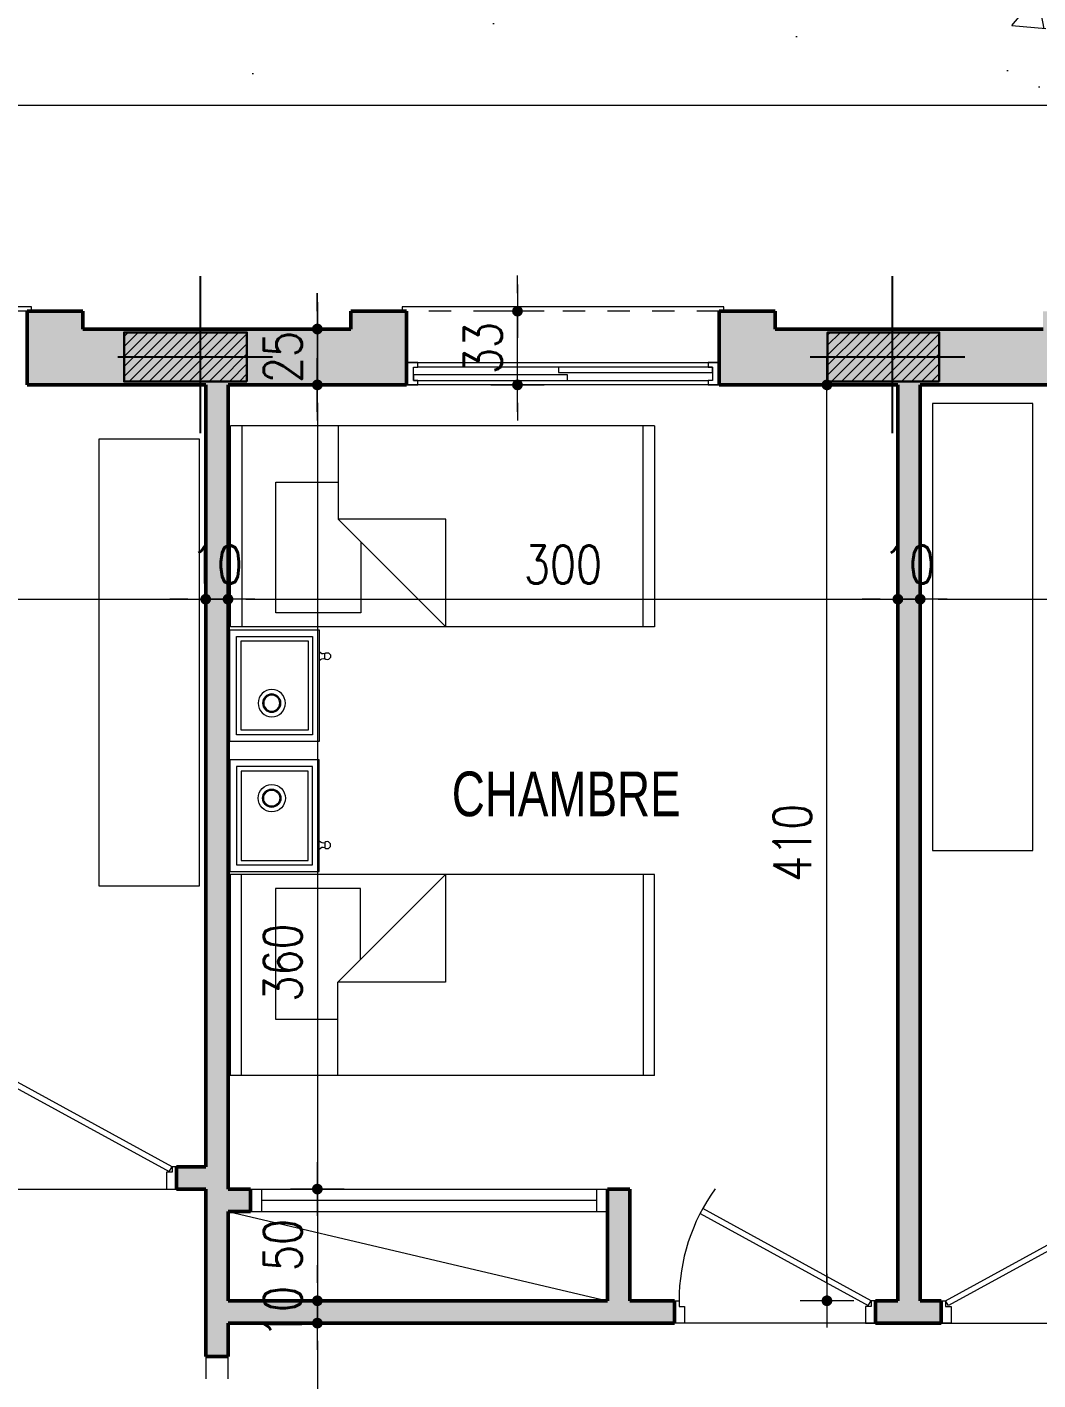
# Model space of a CAD drawing. Header units: millimetres. Extents: x 906 to 2589, y -1235 to -637.
# Drawn here: x 2468.75 to 2473.28, y -1215.42 to -1209.36 of the extents above; entities that cross this region are included whole.
import ezdxf

# ---------------------------------------------------------------- set-up
doc = ezdxf.new("R2010")
doc.units = ezdxf.units.MM
doc.linetypes.add('AXES', pattern=[2, 1.25, -0.25, 0.25, -0.25])
doc.linetypes.add('HIDDEN', pattern=[0.375, 0.25, -0.125])
doc.layers.get('DEFPOINTS').update_dxf_attribs({"color": 255, "lineweight": 13})
for name, color, linetype, lineweight in [('A-signe', 7, 'Continuous', 9), ('APPUITS', 7, 'Continuous', 18), ('DIM.', 4, 'Continuous', 25), ('interrompu', 7, 'HIDDEN', 15), ('MENUISERIE', 7, 'Continuous', 13), ('MEUBLE', 35, 'Continuous', 15), ('MUR 0.5', 7, 'Continuous', 50), ('POTEAUX ARCH', 7, 'Continuous', 30), ('POTEAUX HACHURE', 7, 'Continuous', 15), ('REVERS D EAU', 7, 'Continuous', 13), ('TEXTE', 7, 'Continuous', 20), ('vegetation', 95, 'Continuous', 15)]:
    doc.layers.add(name, color=color, linetype=linetype, lineweight=lineweight)
doc.layers.add('AXE', color=7, linetype='AXES')
doc.layers.add('teinte 5', color=200, linetype='Continuous')
doc.styles.add('atef', font='romans.shx', dxfattribs={"width": 0.8})
doc.styles.add('STYLE4', font='swisscl.ttf')
doc.dimstyles.new('COTEXT', dxfattribs={"dimscale": 0, "dimtxt": 0.17, "dimasz": 0.08, "dimexe": 0.015, "dimexo": 0.015, "dimgap": 0.07, "dimtad": 1, "dimdec": 0, "dimlfac": 100, "dimzin": 0, "dimdsep": 46, "dimtxsty": 'atef', "dimblk": 'SIG2', "dimcen": 0.15, "dimse1": 1, "dimse2": 1, "dimclrd": 256, "dimclre": 6, "dimclrt": 2, "dimadec": 0, "dimazin": 0, "dimtfac": 0.5, "dimtdec": 0, "dimtix": 1, "dimtmove": 2, "dimatfit": 1, "dimldrblk": 'SIG2', "dimfxl": 0.18, "dimtolj": 1, "dimtzin": 0, "dimlwd": 18, "dimarcsym": 0})

# ---------------------------------------------------------------- blocks, each defined once
blk = doc.blocks.new('PORTE 0.90')
at = {"layer": 'MENUISERIE'}
for points in [[(-0.7859, 0.3911), (-0.0325, -0.0217), (-0.02, 0), (-0.7742, 0.4132)], [(-0.9, 0), (-0.88, 0), (-0.88, -0.025), (-0.855, -0.025), (-0.855, -0.1), (-0.9, -0.1)], [(0, 0), (-0.02, 0), (-0.02, -0.025), (-0.045, -0.025), (-0.045, -0.1), (0, -0.1)]]:
    blk.add_lwpolyline(points, dxfattribs=at)
blk.add_arc((-0.02, 0), 0.86, 144.36454, 180, dxfattribs=at)
blk = doc.blocks.new('SIG2')
at = {"layer": 'A-signe'}
for p, q in [((0, 1.5), (0, 0.5)), ((-1.5, 0), (-0.5, 0)), ((-0.5, 0), (0.5, 0)), ((0, 0.5), (0, -0.5)), ((0.5, 0), (1.5, 0)), ((0, -0.5), (0, -1.5))]:
    blk.add_line(p, q, dxfattribs=at)
at = {"layer": 'A-signe', "const_width": 0.3}
blk.add_lwpolyline([(-0.15, 0, 1), (0.15, 0, 1)], format="xyb", close=True, dxfattribs=at)
blk = doc.blocks.new('*D89')
at = {"layer": 'DEFPOINTS', "color": 0, "transparency": 16777216}
for p in [(2470.2155, -1215.164), (2470.0505, -1216.364), (2470.3956, -1216.364)]:
    blk.add_point(p, dxfattribs=at)
at = {"layer": 'DIM.', "lineweight": 18, "transparency": 16777216}
blk.add_line((2470.0505, -1215.244), (2470.0505, -1216.284), dxfattribs=at)
at = {"layer": 'DIM.', "lineweight": 18, "transparency": 16777216, "xscale": 0.08, "yscale": 0.08, "zscale": 0.08}
for p, rotation in [((2470.0505, -1215.164), 90), ((2470.0505, -1216.364), 270)]:
    blk.add_blockref('SIG2', p, dxfattribs=dict(at, rotation=rotation))
at = {"layer": 'DIM.', "color": 2, "transparency": 16777216, "insert": (2469.8955, -1215.764), "char_height": 0.17, "attachment_point": 5, "rotation": 90, "style": 'atef'}
blk.add_mtext('\\A1;120', dxfattribs=at)
blk = doc.blocks.new('*D278')
at = {"layer": 'DEFPOINTS', "color": 0, "transparency": 16777216}
for p in [(2469.5504, -1210.964), (2466.5504, -1211.4698), (2469.5504, -1211.9234)]:
    blk.add_point(p, dxfattribs=at)
at = {"layer": 'DIM.', "lineweight": 18, "transparency": 16777216}
blk.add_line((2466.6304, -1211.9234), (2469.4704, -1211.9234), dxfattribs=at)
at = {"layer": 'DIM.', "lineweight": 18, "transparency": 16777216, "xscale": 0.08, "yscale": 0.08, "zscale": 0.08, "rotation": 180}
blk.add_blockref('SIG2', (2466.5504, -1211.9234), dxfattribs=at)
at = {"layer": 'DIM.', "lineweight": 18, "transparency": 16777216, "xscale": 0.08, "yscale": 0.08, "zscale": 0.08}
blk.add_blockref('SIG2', (2469.5504, -1211.9234), dxfattribs=at)
at = {"layer": 'DIM.', "color": 2, "transparency": 16777216, "insert": (2468.0504, -1211.7684), "char_height": 0.17, "attachment_point": 5, "style": 'atef'}
blk.add_mtext('\\A1;300', dxfattribs=at)
blk = doc.blocks.new('*D279')
at = {"layer": 'DEFPOINTS', "color": 0, "transparency": 16777216}
for p in [(2469.5504, -1210.964), (2469.6504, -1210.964), (2469.6504, -1211.9234)]:
    blk.add_point(p, dxfattribs=at)
at = {"layer": 'DIM.', "lineweight": 18, "transparency": 16777216}
for p, q in [((2469.4704, -1211.9234), (2469.3904, -1211.9234)), ((2469.5504, -1211.9234), (2469.6504, -1211.9234)), ((2469.7304, -1211.9234), (2469.8104, -1211.9234))]:
    blk.add_line(p, q, dxfattribs=at)
at = {"layer": 'DIM.', "lineweight": 18, "transparency": 16777216, "xscale": 0.08, "yscale": 0.08, "zscale": 0.08}
blk.add_blockref('SIG2', (2469.5504, -1211.9234), dxfattribs=at)
at = {"layer": 'DIM.', "lineweight": 18, "transparency": 16777216, "xscale": 0.08, "yscale": 0.08, "zscale": 0.08, "rotation": 180}
blk.add_blockref('SIG2', (2469.6504, -1211.9234), dxfattribs=at)
at = {"layer": 'DIM.', "color": 2, "transparency": 16777216, "insert": (2469.6004, -1211.7684), "char_height": 0.17, "attachment_point": 5, "style": 'atef'}
blk.add_mtext('\\A1;10', dxfattribs=at)
blk = doc.blocks.new('*D280')
at = {"layer": 'DEFPOINTS', "color": 0, "transparency": 16777216}
for p in [(2469.6504, -1210.964), (2472.6504, -1210.964), (2472.6504, -1211.9234)]:
    blk.add_point(p, dxfattribs=at)
at = {"layer": 'DIM.', "lineweight": 18, "transparency": 16777216}
blk.add_line((2469.7304, -1211.9234), (2472.5704, -1211.9234), dxfattribs=at)
at = {"layer": 'DIM.', "lineweight": 18, "transparency": 16777216, "xscale": 0.08, "yscale": 0.08, "zscale": 0.08, "rotation": 180}
blk.add_blockref('SIG2', (2469.6504, -1211.9234), dxfattribs=at)
at = {"layer": 'DIM.', "lineweight": 18, "transparency": 16777216, "xscale": 0.08, "yscale": 0.08, "zscale": 0.08}
blk.add_blockref('SIG2', (2472.6504, -1211.9234), dxfattribs=at)
at = {"layer": 'DIM.', "color": 2, "transparency": 16777216, "insert": (2471.1504, -1211.7684), "char_height": 0.17, "attachment_point": 5, "style": 'atef'}
blk.add_mtext('\\A1;300', dxfattribs=at)
blk = doc.blocks.new('*D281')
at = {"layer": 'DEFPOINTS', "color": 0, "transparency": 16777216}
for p in [(2472.6504, -1210.964), (2472.7504, -1210.964), (2472.7504, -1211.9234)]:
    blk.add_point(p, dxfattribs=at)
at = {"layer": 'DIM.', "lineweight": 18, "transparency": 16777216}
for p, q in [((2472.5704, -1211.9234), (2472.4904, -1211.9234)), ((2472.6504, -1211.9234), (2472.7504, -1211.9234)), ((2472.8304, -1211.9234), (2472.9104, -1211.9234))]:
    blk.add_line(p, q, dxfattribs=at)
at = {"layer": 'DIM.', "lineweight": 18, "transparency": 16777216, "xscale": 0.08, "yscale": 0.08, "zscale": 0.08}
blk.add_blockref('SIG2', (2472.6504, -1211.9234), dxfattribs=at)
at = {"layer": 'DIM.', "lineweight": 18, "transparency": 16777216, "xscale": 0.08, "yscale": 0.08, "zscale": 0.08, "rotation": 180}
blk.add_blockref('SIG2', (2472.7504, -1211.9234), dxfattribs=at)
at = {"layer": 'DIM.', "color": 2, "transparency": 16777216, "insert": (2472.7004, -1211.7684), "char_height": 0.17, "attachment_point": 5, "style": 'atef'}
blk.add_mtext('\\A1;10', dxfattribs=at)
blk = doc.blocks.new('*D282')
at = {"layer": 'DEFPOINTS', "color": 0, "transparency": 16777216}
for p in [(2472.7504, -1210.964), (2475.7504, -1210.964), (2475.7504, -1211.9234)]:
    blk.add_point(p, dxfattribs=at)
at = {"layer": 'DIM.', "lineweight": 18, "transparency": 16777216}
blk.add_line((2472.8304, -1211.9234), (2475.6704, -1211.9234), dxfattribs=at)
at = {"layer": 'DIM.', "lineweight": 18, "transparency": 16777216, "xscale": 0.08, "yscale": 0.08, "zscale": 0.08, "rotation": 180}
blk.add_blockref('SIG2', (2472.7504, -1211.9234), dxfattribs=at)
at = {"layer": 'DIM.', "lineweight": 18, "transparency": 16777216, "xscale": 0.08, "yscale": 0.08, "zscale": 0.08}
blk.add_blockref('SIG2', (2475.7504, -1211.9234), dxfattribs=at)
at = {"layer": 'DIM.', "color": 2, "transparency": 16777216, "insert": (2474.2504, -1211.7684), "char_height": 0.17, "attachment_point": 5, "style": 'atef'}
blk.add_mtext('\\A1;300', dxfattribs=at)
blk = doc.blocks.new('*D289')
at = {"layer": 'DEFPOINTS', "color": 0, "transparency": 16777216}
for p in [(2470.0028, -1210.714), (2470.0504, -1210.964), (2470.0504, -1210.964)]:
    blk.add_point(p, dxfattribs=at)
at = {"layer": 'DIM.', "lineweight": 18, "transparency": 16777216}
for p, q in [((2470.0504, -1210.634), (2470.0504, -1210.554)), ((2470.0504, -1210.714), (2470.0504, -1210.964)), ((2470.0504, -1211.044), (2470.0504, -1211.124))]:
    blk.add_line(p, q, dxfattribs=at)
at = {"layer": 'DIM.', "lineweight": 18, "transparency": 16777216, "xscale": 0.08, "yscale": 0.08, "zscale": 0.08}
for p, rotation in [((2470.0504, -1210.714), 270), ((2470.0504, -1210.964), 90)]:
    blk.add_blockref('SIG2', p, dxfattribs=dict(at, rotation=rotation))
at = {"layer": 'DIM.', "color": 2, "transparency": 16777216, "insert": (2469.8954, -1210.839), "char_height": 0.17, "attachment_point": 5, "rotation": 90, "style": 'atef'}
blk.add_mtext('\\A1;25', dxfattribs=at)
blk = doc.blocks.new('*D101')
at = {"layer": 'DEFPOINTS', "color": 0, "transparency": 16777216}
for p in [(2470.0505, -1210.964), (2470.0505, -1214.564), (2470.3512, -1214.564)]:
    blk.add_point(p, dxfattribs=at)
at = {"layer": 'DIM.', "lineweight": 18, "transparency": 16777216}
blk.add_line((2470.0505, -1211.044), (2470.0505, -1214.484), dxfattribs=at)
at = {"layer": 'DIM.', "lineweight": 18, "transparency": 16777216, "xscale": 0.08, "yscale": 0.08, "zscale": 0.08}
for p, rotation in [((2470.0505, -1210.964), 90), ((2470.0505, -1214.564), 270)]:
    blk.add_blockref('SIG2', p, dxfattribs=dict(at, rotation=rotation))
at = {"layer": 'DIM.', "color": 2, "transparency": 16777216, "insert": (2469.8955, -1213.5499), "char_height": 0.17, "attachment_point": 5, "rotation": 90, "style": 'atef'}
blk.add_mtext('\\A1;360', dxfattribs=at)
blk = doc.blocks.new('*D102')
at = {"layer": 'DEFPOINTS', "color": 0, "transparency": 16777216}
for p in [(2470.3331, -1214.564), (2470.0505, -1215.064), (2470.2428, -1215.064)]:
    blk.add_point(p, dxfattribs=at)
at = {"layer": 'DIM.', "lineweight": 18, "transparency": 16777216}
blk.add_line((2470.0505, -1214.644), (2470.0505, -1214.984), dxfattribs=at)
at = {"layer": 'DIM.', "lineweight": 18, "transparency": 16777216, "xscale": 0.08, "yscale": 0.08, "zscale": 0.08}
for p, rotation in [((2470.0505, -1214.564), 90), ((2470.0505, -1215.064), 270)]:
    blk.add_blockref('SIG2', p, dxfattribs=dict(at, rotation=rotation))
at = {"layer": 'DIM.', "color": 2, "transparency": 16777216, "insert": (2469.8955, -1214.814), "char_height": 0.17, "attachment_point": 5, "rotation": 90, "style": 'atef'}
blk.add_mtext('\\A1;50', dxfattribs=at)
blk = doc.blocks.new('*D103')
at = {"layer": 'DEFPOINTS', "color": 0, "transparency": 16777216}
for p in [(2470.2155, -1215.064), (2470.0505, -1215.164), (2470.2204, -1215.164)]:
    blk.add_point(p, dxfattribs=at)
at = {"layer": 'DIM.', "lineweight": 18, "transparency": 16777216}
for p, q in [((2470.0505, -1214.984), (2470.0505, -1214.904)), ((2470.0505, -1215.064), (2470.0505, -1215.164)), ((2470.0505, -1215.244), (2470.0505, -1215.324))]:
    blk.add_line(p, q, dxfattribs=at)
at = {"layer": 'DIM.', "lineweight": 18, "transparency": 16777216, "xscale": 0.08, "yscale": 0.08, "zscale": 0.08}
for p, rotation in [((2470.0505, -1215.064), 270), ((2470.0505, -1215.164), 90)]:
    blk.add_blockref('SIG2', p, dxfattribs=dict(at, rotation=rotation))
at = {"layer": 'DIM.', "color": 2, "transparency": 16777216, "insert": (2469.8955, -1215.114), "char_height": 0.17, "attachment_point": 5, "rotation": 90, "style": 'atef'}
blk.add_mtext('\\A1;10', dxfattribs=at)
blk = doc.blocks.new('*D118')
at = {"layer": 'DEFPOINTS', "color": 0, "transparency": 16777216}
for p in [(2470.003, -1210.714), (2470.0505, -1210.964), (2470.0505, -1210.964)]:
    blk.add_point(p, dxfattribs=at)
at = {"layer": 'DIM.', "lineweight": 18, "transparency": 16777216}
for p, q in [((2470.0505, -1210.634), (2470.0505, -1210.554)), ((2470.0505, -1210.714), (2470.0505, -1210.964)), ((2470.0505, -1211.044), (2470.0505, -1211.124))]:
    blk.add_line(p, q, dxfattribs=at)
at = {"layer": 'DIM.', "lineweight": 18, "transparency": 16777216, "xscale": 0.08, "yscale": 0.08, "zscale": 0.08}
for p, rotation in [((2470.0505, -1210.714), 270), ((2470.0505, -1210.964), 90)]:
    blk.add_blockref('SIG2', p, dxfattribs=dict(at, rotation=rotation))
at = {"layer": 'DIM.', "color": 2, "transparency": 16777216, "insert": (2469.8955, -1210.839), "char_height": 0.17, "attachment_point": 5, "rotation": 90, "style": 'atef'}
blk.add_mtext('\\A1;25', dxfattribs=at)
blk = doc.blocks.new('*D364')
at = {"layer": 'DEFPOINTS', "color": 0, "transparency": 16777216}
for p in [(2470.9467, -1210.634), (2470.9467, -1210.634), (2470.9467, -1210.964)]:
    blk.add_point(p, dxfattribs=at)
at = {"layer": 'DIM.', "lineweight": 18, "transparency": 16777216}
for p, q in [((2470.9467, -1210.554), (2470.9467, -1210.474)), ((2470.9467, -1210.964), (2470.9467, -1210.634)), ((2470.9467, -1211.044), (2470.9467, -1211.124))]:
    blk.add_line(p, q, dxfattribs=at)
at = {"layer": 'DIM.', "lineweight": 18, "transparency": 16777216, "xscale": 0.08, "yscale": 0.08, "zscale": 0.08}
for p, rotation in [((2470.9467, -1210.634), 270), ((2470.9467, -1210.964), 90)]:
    blk.add_blockref('SIG2', p, dxfattribs=dict(at, rotation=rotation))
at = {"layer": 'DIM.', "color": 2, "transparency": 16777216, "insert": (2470.7917, -1210.799), "char_height": 0.17, "attachment_point": 5, "rotation": 90, "style": 'atef'}
blk.add_mtext('\\A1;33', dxfattribs=at)
blk = doc.blocks.new('*D584')
at = {"layer": 'DEFPOINTS', "color": 0, "transparency": 16777216}
for p in [(2472.3327, -1210.964), (2472.6504, -1210.964), (2472.6504, -1215.064)]:
    blk.add_point(p, dxfattribs=at)
at = {"layer": 'DIM.', "lineweight": 18, "transparency": 16777216}
blk.add_line((2472.3327, -1214.984), (2472.3327, -1211.044), dxfattribs=at)
at = {"layer": 'DIM.', "lineweight": 18, "transparency": 16777216, "xscale": 0.08, "yscale": 0.08, "zscale": 0.08}
for p, rotation in [((2472.3327, -1210.964), 90), ((2472.3327, -1215.064), 270)]:
    blk.add_blockref('SIG2', p, dxfattribs=dict(at, rotation=rotation))
at = {"layer": 'DIM.', "color": 2, "transparency": 16777216, "insert": (2472.1777, -1213.014), "char_height": 0.17, "attachment_point": 5, "rotation": 90, "style": 'atef'}
blk.add_mtext('\\A1;410', dxfattribs=at)
blk = doc.blocks.new('A$C4AA77CC6')
at = {"linetype": 'ByBlock'}
for p, q in [((1.1226, 2.0646), (0, 0.5318)), ((1.8487, 1.5329), (1.1226, 2.0646)), ((1.0926, 2.0237), (1.8187, 1.4919)), ((1.8487, 1.5329), (0.7261, 0)), ((0.5703, 1.3105), (0.9596, 1.0253)), ((0.6745, 0.636), (0.5703, 1.3105)), ((0.9596, 1.0253), (0.6745, 0.636)), ((0.3964, 0.9656), (0.1713, 0.6582)), ((0.6526, 0.778), (0.3964, 0.9656)), ((0.1713, 0.6582), (0.6426, 0.313)), ((1.0112, 0.3894), (0.6745, 0.636)), ((0.7561, 0.041), (0.03, 0.5727)), ((0, 0.5318), (0.7261, 0)), ((0.6426, 0.313), (0.8077, 0.5384))]:
    blk.add_line(p, q, dxfattribs=at)
blk = doc.blocks.new('A$C209961D1')
at = {"linetype": 'ByBlock'}
for p, q in [((0.2363, 0.6181), (0, 0.2954)), ((0.6397, 0.3227), (0.2363, 0.6181)), ((0.2428, 0.5762), (0.0419, 0.3019)), ((0.2471, 0.5483), (0.0699, 0.3062)), ((0.5978, 0.3162), (0.2428, 0.5762)), ((0.5698, 0.3119), (0.2471, 0.5483)), ((0.5495, 0.419), (0.5679, 0.4056)), ((0.0699, 0.3062), (0.3926, 0.0699)), ((0.3926, 0.0699), (0.5698, 0.3119)), ((0.3969, 0.0419), (0.5978, 0.3162)), ((0.4034, 0), (0.6397, 0.3227)), ((0, 0.2954), (0.4034, 0)), ((0.0419, 0.3019), (0.3969, 0.0419))]:
    blk.add_line(p, q, dxfattribs=at)
for radius in [0.061, 0.041, 0.036]:
    blk.add_circle((0.2489, 0.3451), radius, dxfattribs=at)
for centre, radius, start, end in [((0.5651, 0.421), 0.0157, 280.33709, 187.22817), ((0.5289, 0.4255), 0.0216, 269.72365, 342.53508), ((0.5803, 0.3879), 0.0216, 125.03018, 197.84161)]:
    blk.add_arc(centre, radius, start, end, dxfattribs=at)

msp = doc.modelspace()

# ---------------------------------------------------------------- hatches: boundary and pattern name
at = {"layer": 'POTEAUX HACHURE'}
h = msp.add_hatch(dxfattribs=at)
h.set_pattern_fill('ANSI31', color=256, scale=0.01)
h.set_pattern_definition([(45, (1346.74259, -320.84866), (-0.0224506403, 0.0224506403), [])])
h.paths.add_polyline_path([(2469.7353, -1210.949), (2469.1853, -1210.949), (2469.1853, -1210.729), (2469.7353, -1210.729)])
h = msp.add_hatch(dxfattribs=at)
h.set_pattern_fill('ANSI31', color=256, scale=0.01)
h.set_pattern_definition([(45, (1349.84259, -320.84867), (-0.0224506403, 0.0224506403), [])])
h.paths.add_polyline_path([(2472.8353, -1210.949), (2472.3353, -1210.949), (2472.3353, -1210.729), (2472.8353, -1210.729)])
at = {"layer": 'teinte 5'}
h = msp.add_hatch(color=256, dxfattribs=at)
h.dxf.hatch_style = 1
h.paths.add_polyline_path([(2470.4504, -1210.634), (2470.2004, -1210.634), (2470.2004, -1210.714), (2469.0004, -1210.714), (2469.0004, -1210.634), (2468.7504, -1210.634), (2468.7504, -1210.964), (2469.5504, -1210.964), (2469.5504, -1214.464), (2469.4196, -1214.464), (2469.4196, -1214.564), (2469.5504, -1214.564), (2469.5504, -1215.314), (2469.6504, -1215.314), (2469.6504, -1215.164), (2471.6504, -1215.164), (2471.6504, -1215.064), (2471.4504, -1215.064), (2471.4504, -1214.564), (2471.3504, -1214.564), (2471.3504, -1215.064), (2469.6504, -1215.064), (2469.6504, -1214.664), (2469.7504, -1214.664), (2469.7504, -1214.564), (2469.6504, -1214.564), (2469.6504, -1210.964), (2470.4504, -1210.964)])
h = msp.add_hatch(color=256, dxfattribs=at)
h.dxf.hatch_style = 1
h.paths.add_polyline_path([(2473.5504, -1210.634), (2473.3004, -1210.634), (2473.3004, -1210.714), (2472.1004, -1210.714), (2472.1004, -1210.634), (2471.8504, -1210.634), (2471.8504, -1210.964), (2472.6504, -1210.964), (2472.6504, -1215.064), (2472.5504, -1215.064), (2472.5504, -1215.164), (2472.8443, -1215.164), (2472.8443, -1215.064), (2472.7504, -1215.064), (2472.7504, -1210.964), (2473.5504, -1210.964)])
at = {"layer": 'vegetation'}
h = msp.add_hatch(dxfattribs=at)
h.set_pattern_fill('AR-CONC', color=103, scale=0.01)
h.set_pattern_definition([(50, (725.2143, -148.519), (1.8218467, -0.1593909), [0.1905, -2.0955]), (355, (725.2143, -148.519), (-0.3524342, 1.9105685), [0.1524, -1.6764058]), (100.45144, (725.3662, -148.5322), (1.4694125, 1.7511775), [0.1619001, -1.7809024]), (46.1842, (725.2143, -148.011), (2.7107904, -0.4204233), [0.28575, -3.14325]), (96.63556, (725.4402, -148.046), (2.3740413, 2.4742612), [0.2428502, -2.671356]), (351.18415, (725.2143, -148.011), (2.3740413, 2.4742612), [0.2285997, -2.5145973]), (21, (725.4683, -148.138), (1.5161439, -1.022652), [0.1905, -2.0955]), (326, (725.4683, -148.138), (0.6180203, 1.8418797), [0.1524, -1.6764]), (71.451445, (725.5947, -148.2232), (2.1341642, 0.8192277), [0.1619001, -1.7808994]), (37.5, (725.21435, -148.51896), (0.03088603, 0.84555039), [0, -1.65608, 0, -1.7018, 0, -1.68275]), (7.5, (725.21435, -148.519), (0.66819663, 1.00180575), [0, -0.97028, 0, -1.61798, 0, -0.64135]), (327.5, (724.6479, -148.51896), (1.35590595, -0.05728744), [0, -0.635, 0, -1.9812, 0, -2.6289]), (317.5, (724.3939, -148.519), (1.4812918, 0.2542649), [0, -0.8255, 0, -1.31572, 0, -1.8669])])
h.paths.add_polyline_path([(2475.6404, -1202.3772), (2470.4918, -1202.3502), (2470.4918, -1202.3502), (2470.4918, -1202.3584), (2470.4918, -1202.3502), (2470.4626, -1202.3501), (2464.0004, -1202.3189), (2464.0004, -1211.914), (2465.3003, -1211.914), (2465.3001, -1209.714), (2475.6404, -1209.714)])

# ---------------------------------------------------------------- linework, layer by layer
at = {"layer": 'APPUITS'}
for points in [[(2468.7704, -1210.634), (2468.7704, -1210.614), (2467.3304, -1210.614), (2467.3304, -1210.634)], [(2471.8704, -1210.634), (2471.8704, -1210.614), (2470.4304, -1210.614), (2470.4304, -1210.634)]]:
    msp.add_lwpolyline(points, dxfattribs=at)
at = {"layer": 'AXE'}
for p, q in [((2469.5254, -1210.4771), (2469.5254, -1211.1801)), ((2472.6254, -1210.4771), (2472.6254, -1211.1801)), ((2469.157, -1210.839), (2469.8502, -1210.839)), ((2472.257, -1210.839), (2472.9502, -1210.839))]:
    msp.add_line(p, q, dxfattribs=at)
at = {"layer": 'interrompu', "ltscale": 0.2}
for p, q in [((2468.7504, -1210.634), (2467.3504, -1210.634)), ((2471.8504, -1210.634), (2470.4504, -1210.634)), ((2469.5504, -1215.314), (2469.5504, -1216.214)), ((2469.6504, -1216.214), (2469.6504, -1215.314))]:
    msp.add_line(p, q, dxfattribs=at)
at = {"layer": 'MENUISERIE', "color": 2, "linetype": 'Continuous'}
for p, q in [((2470.4504, -1210.864), (2471.8504, -1210.864)), ((2471.8004, -1210.884), (2470.5004, -1210.884)), ((2471.8504, -1210.964), (2470.4504, -1210.964)), ((2470.5004, -1210.944), (2471.8004, -1210.944))]:
    msp.add_line(p, q, dxfattribs=at)
at = {"layer": 'MENUISERIE'}
for p, q in [((2468.5196, -1214.564), (2469.4196, -1214.564)), ((2469.7504, -1214.564), (2471.3504, -1214.564)), ((2469.8004, -1214.564), (2469.8004, -1214.664)), ((2471.3004, -1214.564), (2471.3004, -1214.664)), ((2469.8004, -1214.614), (2471.3004, -1214.614)), ((2469.6504, -1214.664), (2471.3504, -1215.064)), ((2469.7504, -1214.664), (2471.3504, -1214.664)), ((2472.5504, -1215.164), (2471.6504, -1215.164)), ((2472.8443, -1215.164), (2473.7443, -1215.164))]:
    msp.add_line(p, q, dxfattribs=at)
at = {"layer": 'MENUISERIE', "color": 2, "linetype": 'Continuous', "extrusion": (0, 0, -1)}
for points in [[(-2470.4504, -1210.864), (-2470.4504, -1210.964), (-2470.5004, -1210.964), (-2470.5004, -1210.944), (-2470.4804, -1210.944), (-2470.4804, -1210.884), (-2470.5004, -1210.884), (-2470.5004, -1210.864), (-2470.5004, -1210.864)], [(-2471.8504, -1210.864), (-2471.8004, -1210.864), (-2471.8004, -1210.884), (-2471.8204, -1210.884), (-2471.8204, -1210.944), (-2471.8004, -1210.944), (-2471.8004, -1210.964), (-2471.8504, -1210.964), (-2471.8504, -1210.964)], [(-2470.4804, -1210.919), (-2470.4804, -1210.944), (-2471.1704, -1210.944), (-2471.1704, -1210.919), (-2471.1704, -1210.919)], [(-2471.1304, -1210.884), (-2471.1304, -1210.909), (-2471.8204, -1210.909), (-2471.8204, -1210.884), (-2471.8204, -1210.884)]]:
    msp.add_lwpolyline(points, close=True, dxfattribs=at)
at = {"layer": 'MEUBLE'}
for points in [[(2473.255, -1211.0478), (2472.805, -1211.0478), (2472.805, -1213.0478), (2473.255, -1213.0478)], [(2469.5223, -1211.2069), (2469.0723, -1211.2069), (2469.0723, -1213.2069), (2469.5223, -1213.2069)]]:
    msp.add_lwpolyline(points, close=True, dxfattribs=at)
at = {"layer": 'MUR 0.5'}
for p, q in [((2468.7504, -1210.964), (2468.7504, -1210.634)), ((2468.7504, -1210.634), (2469.0004, -1210.634)), ((2469.0004, -1210.634), (2469.0004, -1210.714)), ((2470.2004, -1210.714), (2470.2004, -1210.634)), ((2470.2004, -1210.634), (2470.4504, -1210.634)), ((2470.4504, -1210.634), (2470.4504, -1210.964)), ((2471.8504, -1210.964), (2471.8504, -1210.634)), ((2471.8504, -1210.634), (2472.1004, -1210.634)), ((2472.1004, -1210.634), (2472.1004, -1210.714)), ((2470.2004, -1210.714), (2469.0004, -1210.714)), ((2473.3004, -1210.714), (2472.1004, -1210.714)), ((2469.5504, -1210.964), (2468.7504, -1210.964)), ((2469.5504, -1210.964), (2469.5504, -1214.464)), ((2469.6504, -1210.964), (2469.6504, -1214.564)), ((2470.4504, -1210.964), (2469.6504, -1210.964)), ((2472.6504, -1210.964), (2471.8504, -1210.964)), ((2472.6504, -1210.964), (2472.6504, -1215.064)), ((2472.7504, -1210.964), (2472.7504, -1215.064)), ((2473.5504, -1210.964), (2472.7504, -1210.964)), ((2469.5504, -1214.464), (2469.4196, -1214.464)), ((2469.4196, -1214.464), (2469.4196, -1214.564)), ((2469.5504, -1214.564), (2469.4196, -1214.564)), ((2469.5504, -1214.564), (2469.5504, -1215.314)), ((2469.7504, -1214.564), (2469.6504, -1214.564)), ((2469.7504, -1214.564), (2469.7504, -1214.664)), ((2471.3504, -1214.564), (2471.3504, -1215.064)), ((2471.4504, -1214.564), (2471.3504, -1214.564)), ((2471.4504, -1214.564), (2471.4504, -1215.064)), ((2469.6504, -1214.664), (2469.6504, -1215.064)), ((2469.7504, -1214.664), (2469.6504, -1214.664)), ((2471.3504, -1215.064), (2469.6504, -1215.064)), ((2471.6504, -1215.064), (2471.4504, -1215.064)), ((2471.6504, -1215.064), (2471.6504, -1215.164)), ((2472.6504, -1215.064), (2472.5504, -1215.064)), ((2472.5504, -1215.064), (2472.5504, -1215.164)), ((2472.8443, -1215.064), (2472.7504, -1215.064)), ((2472.8443, -1215.064), (2472.8443, -1215.164)), ((2469.6504, -1215.164), (2469.6504, -1215.314)), ((2471.6504, -1215.164), (2469.6504, -1215.164)), ((2472.8443, -1215.164), (2472.5504, -1215.164)), ((2469.6504, -1215.314), (2469.5504, -1215.314))]:
    msp.add_line(p, q, dxfattribs=at)
at = {"layer": 'POTEAUX ARCH'}
for points in [[(2469.7353, -1210.949), (2469.1853, -1210.949), (2469.1853, -1210.729), (2469.7353, -1210.729)], [(2472.8353, -1210.949), (2472.3353, -1210.949), (2472.3353, -1210.729), (2472.8353, -1210.729)]]:
    msp.add_lwpolyline(points, close=True, dxfattribs=at)
at = {"layer": 'REVERS D EAU'}
msp.add_lwpolyline([(2476.8402, -1209.714), (2465.3001, -1209.714), (2465.3003, -1211.914), (2464.0004, -1211.914)], dxfattribs=at)

# ---------------------------------------------------------------- block references
at = {"layer": 'MENUISERIE'}
for p in [(2469.4196, -1214.464), (2472.5504, -1215.064)]:
    msp.add_blockref('PORTE 0.90', p, dxfattribs=at)
at = {"layer": 'MENUISERIE', "xscale": -1}
msp.add_blockref('PORTE 0.90', (2472.8443, -1215.064), dxfattribs=at)
at = {"layer": 'MEUBLE', "xscale": -1}
for name, p, rotation in [('A$C4AA77CC6', (2469.232, -1211.7333), 233.7826317551634), ('A$C209961D1', (2469.4207, -1212.3856), 233.7826317551564)]:
    msp.add_blockref(name, p, dxfattribs=dict(at, rotation=rotation))
at = {"layer": 'MEUBLE'}
for name, p, rotation in [('A$C4AA77CC6', (2469.2308, -1213.4694), 306.2173682448366), ('A$C209961D1', (2469.4207, -1212.8172), 306.2173682448436)]:
    msp.add_blockref(name, p, dxfattribs=dict(at, rotation=rotation))

# ---------------------------------------------------------------- texts
at = {"layer": 'TEXTE', "style": 'STYLE4'}
msp.add_text('CHAMBRE', height=0.2, dxfattribs=at).set_placement((2470.6526, -1212.8948))

# ---------------------------------------------------------------- dimensions: what is measured, and where the dimension line sits
at = {"layer": 'DIM.'}
for base, p1, p2, picture, middle in [((2470.9467, -1210.634), (2470.9467, -1210.964), (2470.9467, -1210.634), '*D364', (2470.7917, -1210.799)), ((2470.0504, -1210.964), (2470.0028, -1210.714), (2470.0504, -1210.964), '*D289', (2469.8954, -1210.839)), ((2470.0505, -1210.964), (2470.003, -1210.714), (2470.0505, -1210.964), '*D118', (2469.8955, -1210.839)), ((2472.3327, -1210.964), (2472.6504, -1215.064), (2472.6504, -1210.964), '*D584', (2472.1777, -1213.014)), ((2470.0505, -1215.064), (2470.3331, -1214.564), (2470.2428, -1215.064), '*D102', (2469.8955, -1214.814)), ((2470.0505, -1215.164), (2470.2155, -1215.064), (2470.2204, -1215.164), '*D103', (2469.8955, -1215.114)), ((2470.0505, -1216.364), (2470.2155, -1215.164), (2470.3956, -1216.364), '*D89', (2469.8955, -1215.764))]:
    dim = msp.add_linear_dim(base=base, p1=p1, p2=p2, angle=90, dimstyle='COTEXT', override={"dimscale": 1}, dxfattribs=at)
    dim.commit()
    dim.dimension.update_dxf_attribs({"geometry": picture, "text_midpoint": middle})
dim = msp.add_linear_dim(base=(2470.0505, -1214.564), p1=(2470.0505, -1210.964), p2=(2470.3512, -1214.564), angle=90, dimstyle='COTEXT', override={"dimscale": 1}, dxfattribs=at)
dim.commit()
dim.dimension.update_dxf_attribs({"geometry": '*D101', "text_midpoint": (2469.8955, -1213.5499), "dimtype": 160})
for base, p1, p2, picture, middle in [((2469.5504, -1211.9234), (2466.5504, -1211.4698), (2469.5504, -1210.964), '*D278', (2468.0504, -1211.7684)), ((2469.6504, -1211.9234), (2469.5504, -1210.964), (2469.6504, -1210.964), '*D279', (2469.6004, -1211.7684)), ((2472.6504, -1211.9234), (2469.6504, -1210.964), (2472.6504, -1210.964), '*D280', (2471.1504, -1211.7684)), ((2472.7504, -1211.9234), (2472.6504, -1210.964), (2472.7504, -1210.964), '*D281', (2472.7004, -1211.7684)), ((2475.7504, -1211.9234), (2472.7504, -1210.964), (2475.7504, -1210.964), '*D282', (2474.2504, -1211.7684))]:
    dim = msp.add_linear_dim(base=base, p1=p1, p2=p2, dimstyle='COTEXT', override={"dimscale": 1}, dxfattribs=at)
    dim.commit()
    dim.dimension.update_dxf_attribs({"geometry": picture, "text_midpoint": middle})

doc.saveas('drawing.dxf')
